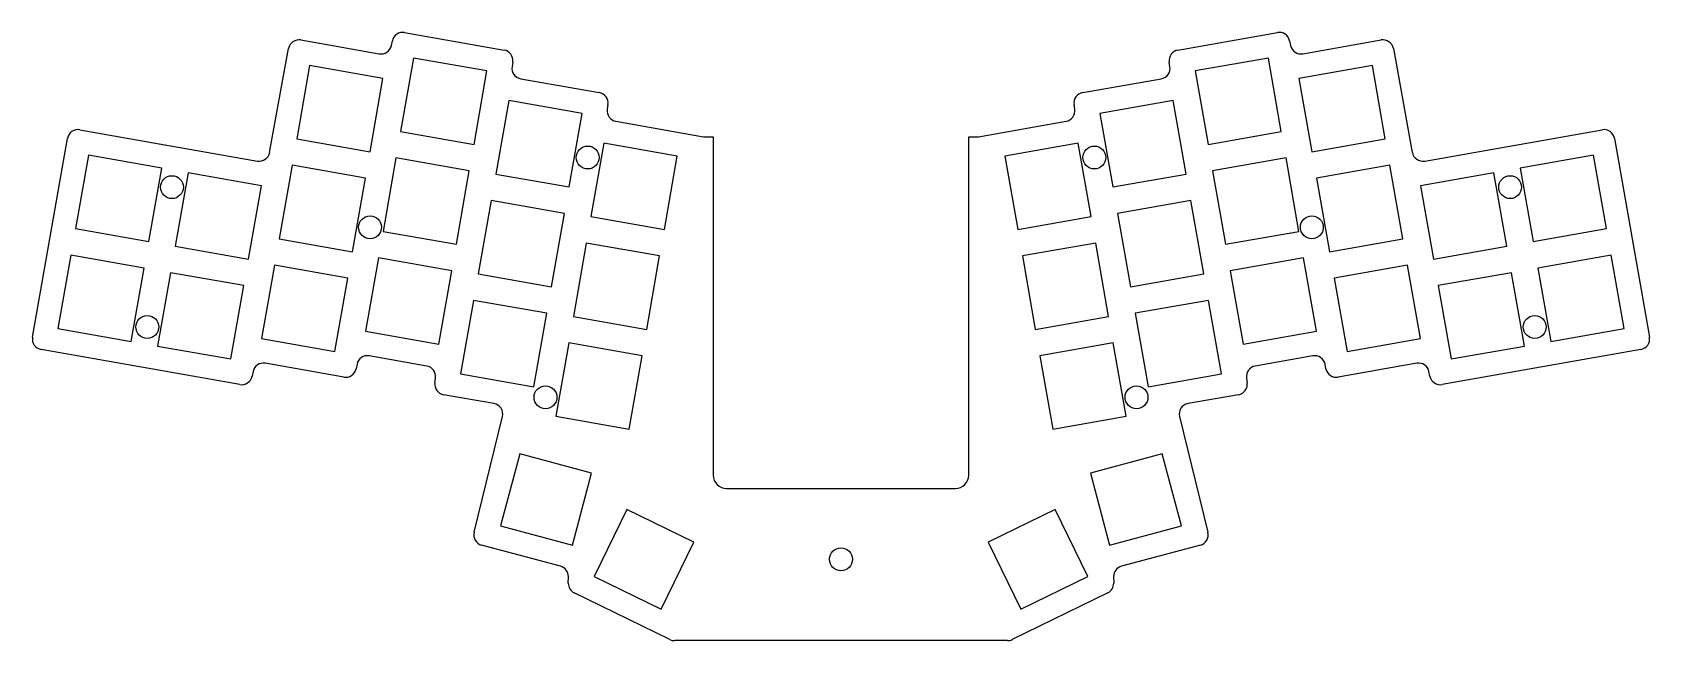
# Model space of a CAD drawing. Header units: millimetres. Extents: x 68 to 372, y -180 to -66.
import ezdxf

# ---------------------------------------------------------------- set-up
doc = ezdxf.new("R2010")
doc.units = ezdxf.units.MM

msp = doc.modelspace()

# ---------------------------------------------------------------- linework, layer by layer
at = {"linetype": 'CONTINUOUS'}
for p, q in [((138.16, -65.94), (156.85, -69.23)), ((283.5, -69.23), (302.18, -65.94)), ((112.79, -88.46), (116.35, -68.95)), ((118.67, -67.34), (133.37, -69.93)), ((135.68, -68.37), (135.85, -67.5)), ((304.49, -67.5), (304.67, -68.37)), ((306.97, -69.93), (321.68, -67.34)), ((323.99, -68.95), (327.55, -88.46)), ((120.3, -72.12), (117.87, -85.91)), ((134.09, -74.55), (120.3, -72.12)), ((139.84, -70.73), (137.41, -84.52)), ((153.63, -73.16), (139.84, -70.73)), ((158.48, -71.49), (158.35, -72.36)), ((281.99, -72.36), (281.86, -71.49)), ((300.5, -70.73), (286.72, -73.16)), ((302.93, -84.52), (300.5, -70.73)), ((320.04, -72.12), (306.25, -74.55)), ((322.47, -85.91), (320.04, -72.12)), ((131.66, -88.34), (134.09, -74.55)), ((151.2, -86.95), (153.63, -73.16)), ((159.98, -74.62), (174.73, -77.22)), ((265.61, -77.22), (280.36, -74.62)), ((286.72, -73.16), (289.15, -86.95)), ((306.25, -74.55), (308.69, -88.34)), ((157.73, -78.72), (155.3, -92.51)), ((171.51, -81.15), (157.73, -78.72)), ((282.62, -78.72), (268.83, -81.15)), ((285.05, -92.51), (282.62, -78.72)), ((169.08, -94.94), (171.51, -81.15)), ((176.36, -79.48), (176.24, -80.35)), ((264.11, -80.35), (263.98, -79.48)), ((268.83, -81.15), (271.26, -94.94)), ((77.12, -84.19), (110.48, -90.07)), ((137.41, -84.52), (151.2, -86.95)), ((177.87, -82.61), (194.36, -85.52)), ((245.99, -85.52), (262.48, -82.61)), ((289.15, -86.95), (302.93, -84.52)), ((329.87, -90.07), (363.22, -84.19)), ((68.22, -123.15), (74.81, -85.81)), ((117.87, -85.91), (131.66, -88.34)), ((175.61, -86.71), (173.18, -100.5)), ((189.4, -89.14), (175.61, -86.71)), ((194.7, -85.55), (196.17, -85.55)), ((196.17, -85.55), (196.17, -149.08)), ((244.17, -85.55), (245.64, -85.55)), ((244.17, -149.08), (244.17, -85.55)), ((264.73, -86.71), (250.95, -89.14)), ((267.17, -100.5), (264.73, -86.71)), ((308.69, -88.34), (322.47, -85.91)), ((365.54, -85.81), (372.12, -123.15)), ((78.75, -88.98), (76.31, -102.76)), ((92.53, -91.41), (78.75, -88.98)), ((117, -90.88), (114.56, -104.67)), ((130.78, -93.32), (117, -90.88)), ((136.53, -89.49), (134.1, -103.28)), ((150.32, -91.92), (136.53, -89.49)), ((186.97, -102.93), (189.4, -89.14)), ((250.95, -89.14), (253.38, -102.93)), ((303.81, -89.49), (290.02, -91.92)), ((306.24, -103.28), (303.81, -89.49)), ((323.35, -90.88), (309.56, -93.32)), ((325.78, -104.67), (323.35, -90.88)), ((361.6, -88.98), (347.81, -91.41)), ((364.03, -102.76), (361.6, -88.98)), ((90.1, -105.19), (92.53, -91.41)), ((97.46, -92.28), (95.03, -106.06)), ((111.24, -94.71), (97.46, -92.28)), ((128.35, -107.1), (130.78, -93.32)), ((147.89, -105.71), (150.32, -91.92)), ((155.3, -92.51), (169.08, -94.94)), ((271.26, -94.94), (285.05, -92.51)), ((290.02, -91.92), (292.46, -105.71)), ((309.56, -93.32), (311.99, -107.1)), ((342.89, -92.28), (329.1, -94.71)), ((345.32, -106.06), (342.89, -92.28)), ((347.81, -91.41), (350.24, -105.19)), ((108.81, -108.49), (111.24, -94.71)), ((329.1, -94.71), (331.53, -108.49)), ((154.42, -97.48), (151.99, -111.27)), ((168.21, -99.91), (154.42, -97.48)), ((165.77, -113.7), (168.21, -99.91)), ((285.93, -97.48), (272.14, -99.91)), ((272.14, -99.91), (274.57, -113.7)), ((288.36, -111.27), (285.93, -97.48)), ((76.31, -102.76), (90.1, -105.19)), ((134.1, -103.28), (147.89, -105.71)), ((173.18, -100.5), (186.97, -102.93)), ((253.38, -102.93), (267.17, -100.5)), ((292.46, -105.71), (306.24, -103.28)), ((350.24, -105.19), (364.03, -102.76)), ((95.03, -106.06), (108.81, -108.49)), ((114.56, -104.67), (128.35, -107.1)), ((172.3, -105.47), (169.87, -119.26)), ((186.09, -107.9), (172.3, -105.47)), ((268.04, -105.47), (254.26, -107.9)), ((270.47, -119.26), (268.04, -105.47)), ((311.99, -107.1), (325.78, -104.67)), ((331.53, -108.49), (345.32, -106.06)), ((75.44, -107.74), (73.01, -121.52)), ((89.23, -110.17), (75.44, -107.74)), ((133.23, -108.25), (130.79, -122.04)), ((147.01, -110.69), (133.23, -108.25)), ((183.66, -121.69), (186.09, -107.9)), ((254.26, -107.9), (256.69, -121.69)), ((307.12, -108.25), (293.33, -110.69)), ((309.55, -122.04), (307.12, -108.25)), ((364.91, -107.74), (351.12, -110.17)), ((367.34, -121.52), (364.91, -107.74)), ((86.79, -123.95), (89.23, -110.17)), ((94.15, -111.04), (91.72, -124.82)), ((107.94, -113.47), (94.15, -111.04)), ((113.69, -109.64), (111.26, -123.43)), ((127.47, -112.08), (113.69, -109.64)), ((125.04, -125.86), (127.47, -112.08)), ((144.58, -124.47), (147.01, -110.69)), ((151.99, -111.27), (165.77, -113.7)), ((274.57, -113.7), (288.36, -111.27)), ((293.33, -110.69), (295.76, -124.47)), ((326.66, -109.64), (312.87, -112.08)), ((312.87, -112.08), (315.3, -125.86)), ((329.09, -123.43), (326.66, -109.64)), ((346.2, -111.04), (332.41, -113.47)), ((348.63, -124.82), (346.2, -111.04)), ((351.12, -110.17), (353.55, -123.95)), ((105.51, -127.25), (107.94, -113.47)), ((332.41, -113.47), (334.84, -127.25)), ((151.11, -116.24), (148.68, -130.03)), ((164.9, -118.67), (151.11, -116.24)), ((289.24, -116.24), (275.45, -118.67)), ((291.67, -130.03), (289.24, -116.24)), ((73.01, -121.52), (86.79, -123.95)), ((162.47, -132.46), (164.9, -118.67)), ((169.87, -119.26), (183.66, -121.69)), ((256.69, -121.69), (270.47, -119.26)), ((275.45, -118.67), (277.88, -132.46)), ((353.55, -123.95), (367.34, -121.52)), ((111.26, -123.43), (125.04, -125.86)), ((130.79, -122.04), (144.58, -124.47)), ((168.99, -124.23), (166.56, -138.02)), ((182.78, -126.66), (168.99, -124.23)), ((271.35, -124.23), (257.56, -126.66)), ((273.78, -138.02), (271.35, -124.23)), ((295.76, -124.47), (309.55, -122.04)), ((315.3, -125.86), (329.09, -123.43)), ((107.19, -132.05), (69.84, -125.46)), ((91.72, -124.82), (105.51, -127.25)), ((142.32, -128.57), (131.51, -126.67)), ((180.35, -140.45), (182.78, -126.66)), ((257.56, -126.66), (259.99, -140.45)), ((308.83, -126.67), (298.02, -128.57)), ((370.5, -125.46), (333.16, -132.05)), ((334.84, -127.25), (348.63, -124.82)), ((109.67, -129.62), (109.49, -130.48)), ((126.72, -130.66), (111.98, -128.06)), ((129.21, -128.23), (129.03, -129.09)), ((148.68, -130.03), (162.47, -132.46)), ((277.88, -132.46), (291.67, -130.03)), ((311.31, -129.09), (311.14, -128.23)), ((328.37, -128.06), (313.62, -130.66)), ((330.85, -130.48), (330.67, -129.62)), ((143.83, -131.7), (143.96, -130.83)), ((296.39, -130.83), (296.52, -131.7)), ((154.95, -135.63), (145.46, -133.96)), ((294.89, -133.96), (285.4, -135.63)), ((151.2, -159.8), (156.54, -138.08)), ((166.56, -138.02), (180.35, -140.45)), ((259.99, -140.45), (273.78, -138.02)), ((283.8, -138.08), (289.14, -159.8)), ((159.79, -145.05), (156.16, -158.57)), ((173.31, -148.67), (159.79, -145.05)), ((280.56, -145.05), (267.04, -148.67)), ((284.18, -158.57), (280.56, -145.05)), ((169.69, -162.19), (173.31, -148.67)), ((267.04, -148.67), (270.66, -162.19)), ((198.67, -151.58), (241.67, -151.58)), ((179.94, -155.51), (173.8, -168.09)), ((192.52, -161.64), (179.94, -155.51)), ((260.41, -155.51), (247.82, -161.64)), ((266.54, -168.09), (260.41, -155.51)), ((156.16, -158.57), (169.69, -162.19)), ((270.66, -162.19), (284.18, -158.57)), ((167.45, -166.18), (152.63, -162.21)), ((186.39, -174.23), (192.52, -161.64)), ((247.82, -161.64), (253.96, -174.23)), ((287.72, -162.21), (272.89, -166.18)), ((168.92, -169.36), (168.94, -168.14)), ((173.8, -168.09), (186.39, -174.23)), ((253.96, -174.23), (266.54, -168.09)), ((271.41, -168.14), (271.42, -169.36)), ((188.01, -179.95), (170.04, -171.18)), ((270.3, -171.18), (252.33, -179.95)), ((251.46, -180.15), (188.89, -180.15))]:
    msp.add_line(p, q, dxfattribs=at)
for centre in [(172.57, -89.41), (267.78, -89.41), (94.42, -94.98), (345.93, -94.98), (131.67, -102.51), (308.67, -102.51), (89.79, -121.24), (350.56, -121.24), (164.63, -134.44), (275.71, -134.44), (220.17, -164.87)]:
    msp.add_circle(centre, 2.15, dxfattribs=at)
for centre, radius, start, end in [((137.81, -67.91), 2, 80, 168.3102), ((302.53, -67.91), 2, 11.6898, 100), ((118.32, -69.31), 2, 80, 169.6619), ((133.72, -67.96), 2, 260, 348.3102), ((156.5, -71.2), 2, 351.6898, 80), ((283.84, -71.2), 2, 100, 188.3102), ((306.63, -67.96), 2, 191.6898, 280), ((322.02, -69.31), 2, 10.3381, 100), ((160.33, -72.65), 2, 171.6898, 260), ((280.01, -72.65), 2, 280, 8.3102), ((174.39, -79.19), 2, 351.6898, 80), ((265.96, -79.19), 2, 100, 188.3102), ((178.22, -80.64), 2, 171.6898, 260), ((262.13, -80.64), 2, 280, 8.3102), ((76.77, -86.16), 2, 80, 170), ((363.57, -86.16), 2, 10, 100), ((194.7, -83.55), 2, 260, 270), ((245.64, -83.55), 2, 270, 280), ((110.83, -88.1), 2, 260, 349.6619), ((329.52, -88.1), 2, 190.3381, 280), ((70.19, -123.49), 2, 170, 260), ((370.15, -123.49), 2, 280, 10), ((131.17, -128.64), 2, 80, 168.3102), ((309.18, -128.64), 2, 11.6898, 100), ((107.53, -130.08), 2, 260, 348.3102), ((111.63, -130.03), 2, 80, 168.3102), ((127.07, -128.69), 2, 260, 348.3102), ((141.98, -130.54), 2, 351.6898, 80), ((298.37, -130.54), 2, 100, 188.3102), ((313.27, -128.69), 2, 191.6898, 280), ((328.72, -130.03), 2, 11.6898, 100), ((332.81, -130.08), 2, 191.6898, 280), ((145.81, -131.99), 2, 171.6898, 260), ((294.54, -131.99), 2, 280, 8.3102), ((154.6, -137.6), 2, 346.1881, 80), ((285.74, -137.6), 2, 100, 193.8119), ((198.67, -149.08), 2.5, 180, 270), ((241.67, -149.08), 2.5, 270, 360), ((153.15, -160.28), 2, 166.1881, 255), ((287.2, -160.28), 2, 285, 13.8119), ((166.94, -168.11), 2, 359.3283, 75), ((273.41, -168.11), 2, 105, 180.6717), ((170.92, -169.39), 2, 179.3283, 244), ((269.42, -169.39), 2, 296, 0.6717), ((188.89, -178.15), 2, 244, 270), ((251.46, -178.15), 2, 270, 296)]:
    msp.add_arc(centre, radius, start, end, dxfattribs=at)

doc.saveas('drawing.dxf')
